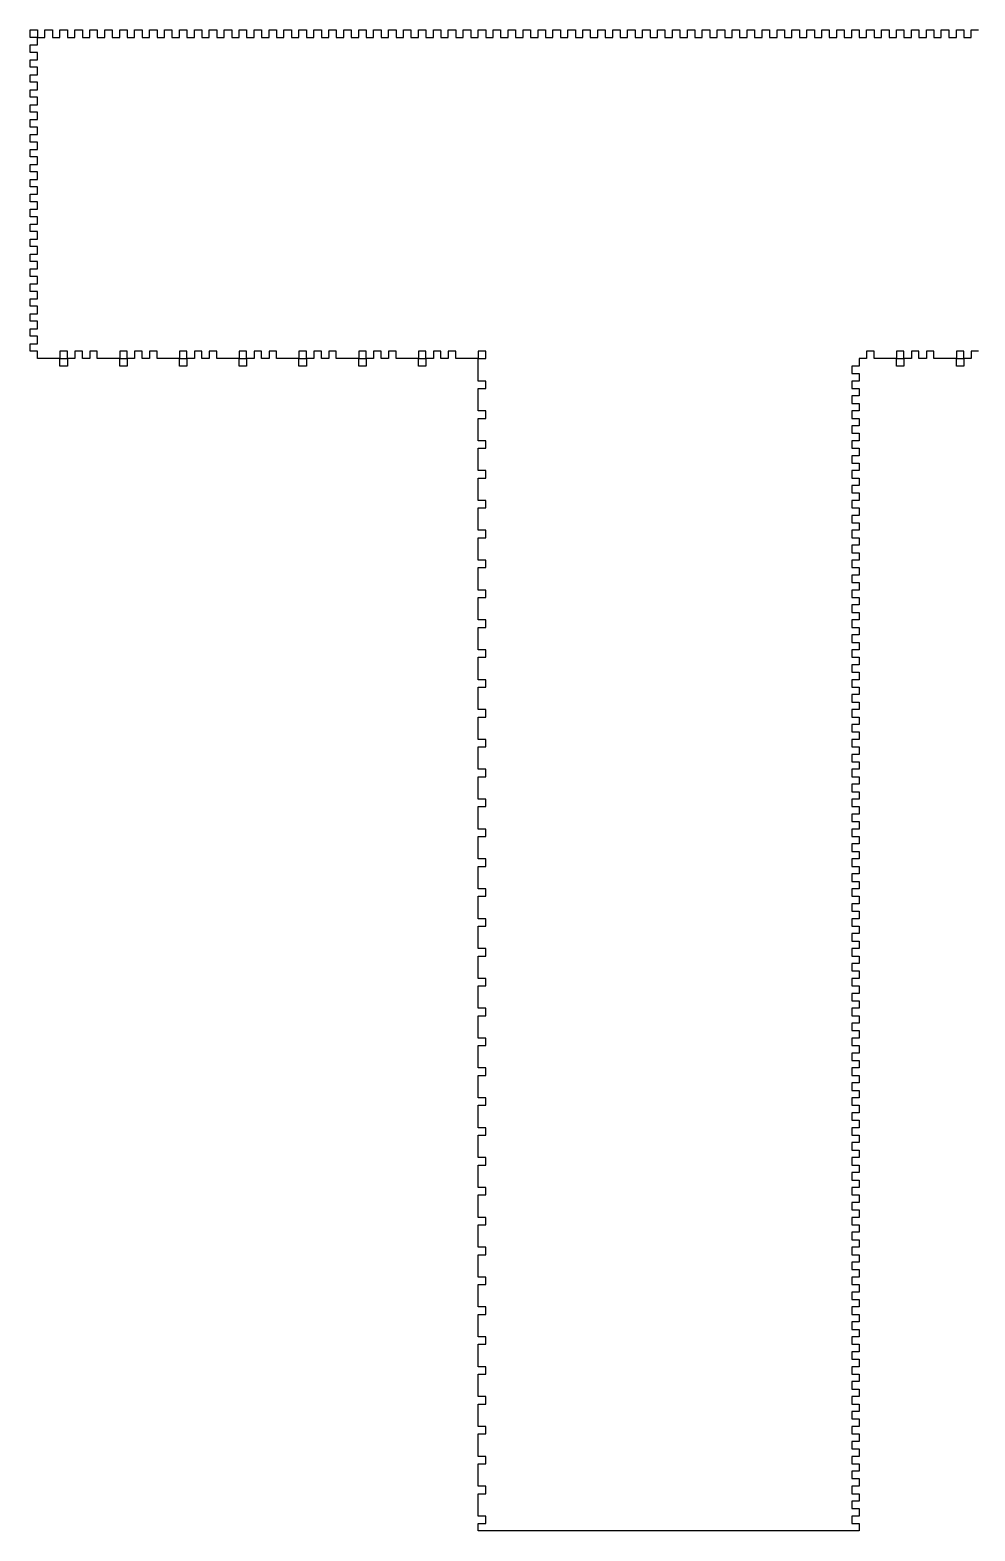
# Model space of a CAD drawing. Header units: millimetres. Extents: x 0 to 3.1, y 0 to 2.57.
# Drawn here: x 2.1537 to 2.2468, y 2.2103 to 2.3583 of the extents above; entities that cross this region are included whole.
import ezdxf

# ---------------------------------------------------------------- set-up
doc = ezdxf.new("R2010")
doc.units = ezdxf.units.MM
doc.header["$MEASUREMENT"] = 0
doc.layers.add('TopOverlay', color=2, linetype='Continuous')

msp = doc.modelspace()

# ---------------------------------------------------------------- linework, layer by layer
at = {"layer": 'TopOverlay'}
for p, q in [((2.15371, 2.35759), (2.15371, 2.35833)), ((2.15371, 2.35833), (2.15445, 2.35833)), ((2.15445, 2.35759), (2.15371, 2.35759)), ((2.15445, 2.35833), (2.15445, 2.35759)), ((2.15445, 2.35685), (2.15445, 2.35759)), ((2.15445, 2.35759), (2.15518, 2.35759)), ((2.15518, 2.35759), (2.15518, 2.35833)), ((2.15518, 2.35833), (2.15592, 2.35833)), ((2.15592, 2.35833), (2.15592, 2.35759)), ((2.15592, 2.35759), (2.15666, 2.35759)), ((2.15666, 2.35759), (2.15666, 2.35833)), ((2.15666, 2.35833), (2.15739, 2.35833)), ((2.15739, 2.35833), (2.15739, 2.35759)), ((2.15739, 2.35759), (2.15813, 2.35759)), ((2.15813, 2.35759), (2.15813, 2.35833)), ((2.15813, 2.35833), (2.15887, 2.35833)), ((2.15887, 2.35833), (2.15887, 2.35759)), ((2.15887, 2.35759), (2.1596, 2.35759)), ((2.1596, 2.35759), (2.1596, 2.35833)), ((2.1596, 2.35833), (2.16034, 2.35833)), ((2.16034, 2.35833), (2.16034, 2.35759)), ((2.16034, 2.35759), (2.16107, 2.35759)), ((2.16107, 2.35759), (2.16107, 2.35833)), ((2.16107, 2.35833), (2.16181, 2.35833)), ((2.16181, 2.35833), (2.16181, 2.35759)), ((2.16181, 2.35759), (2.16255, 2.35759)), ((2.16255, 2.35759), (2.16255, 2.35833)), ((2.16255, 2.35833), (2.16328, 2.35833)), ((2.16328, 2.35833), (2.16328, 2.35759)), ((2.16328, 2.35759), (2.16402, 2.35759)), ((2.16402, 2.35759), (2.16402, 2.35833)), ((2.16402, 2.35833), (2.16476, 2.35833)), ((2.16476, 2.35833), (2.16476, 2.35759)), ((2.16476, 2.35759), (2.16549, 2.35759)), ((2.16549, 2.35759), (2.16549, 2.35833)), ((2.16549, 2.35833), (2.16623, 2.35833)), ((2.16623, 2.35833), (2.16623, 2.35759)), ((2.16623, 2.35759), (2.16696, 2.35759)), ((2.16696, 2.35759), (2.16696, 2.35833)), ((2.16696, 2.35833), (2.1677, 2.35833)), ((2.1677, 2.35833), (2.1677, 2.35759)), ((2.1677, 2.35759), (2.16844, 2.35759)), ((2.16844, 2.35759), (2.16844, 2.35833)), ((2.16844, 2.35833), (2.16917, 2.35833)), ((2.16917, 2.35833), (2.16917, 2.35759)), ((2.16917, 2.35759), (2.16991, 2.35759)), ((2.16991, 2.35759), (2.16991, 2.35833)), ((2.16991, 2.35833), (2.17065, 2.35833)), ((2.17065, 2.35833), (2.17065, 2.35759)), ((2.17065, 2.35759), (2.17138, 2.35759)), ((2.17138, 2.35759), (2.17138, 2.35833)), ((2.17138, 2.35833), (2.17212, 2.35833)), ((2.17212, 2.35833), (2.17212, 2.35759)), ((2.17212, 2.35759), (2.17285, 2.35759)), ((2.17285, 2.35759), (2.17285, 2.35833)), ((2.17285, 2.35833), (2.17359, 2.35833)), ((2.17359, 2.35833), (2.17359, 2.35759)), ((2.17359, 2.35759), (2.17433, 2.35759)), ((2.17433, 2.35759), (2.17433, 2.35833)), ((2.17433, 2.35833), (2.17506, 2.35833)), ((2.17506, 2.35833), (2.17506, 2.35759)), ((2.17506, 2.35759), (2.1758, 2.35759)), ((2.1758, 2.35759), (2.1758, 2.35833)), ((2.1758, 2.35833), (2.17654, 2.35833)), ((2.17654, 2.35833), (2.17654, 2.35759)), ((2.17654, 2.35759), (2.17727, 2.35759)), ((2.17727, 2.35759), (2.17727, 2.35833)), ((2.17727, 2.35833), (2.17801, 2.35833)), ((2.17801, 2.35833), (2.17801, 2.35759)), ((2.17801, 2.35759), (2.17874, 2.35759)), ((2.17874, 2.35759), (2.17874, 2.35833)), ((2.17874, 2.35833), (2.17948, 2.35833)), ((2.17948, 2.35833), (2.17948, 2.35759)), ((2.17948, 2.35759), (2.18022, 2.35759)), ((2.18022, 2.35759), (2.18022, 2.35833)), ((2.18022, 2.35833), (2.18095, 2.35833)), ((2.18095, 2.35833), (2.18095, 2.35759)), ((2.18095, 2.35759), (2.18169, 2.35759)), ((2.18169, 2.35759), (2.18169, 2.35833)), ((2.18169, 2.35833), (2.18243, 2.35833)), ((2.18243, 2.35833), (2.18243, 2.35759)), ((2.18243, 2.35759), (2.18316, 2.35759)), ((2.18316, 2.35759), (2.18316, 2.35833)), ((2.18316, 2.35833), (2.1839, 2.35833)), ((2.1839, 2.35833), (2.1839, 2.35759)), ((2.1839, 2.35759), (2.18463, 2.35759)), ((2.18463, 2.35759), (2.18463, 2.35833)), ((2.18463, 2.35833), (2.18537, 2.35833)), ((2.18537, 2.35833), (2.18537, 2.35759)), ((2.18537, 2.35759), (2.18611, 2.35759)), ((2.18611, 2.35759), (2.18611, 2.35833)), ((2.18611, 2.35833), (2.18684, 2.35833)), ((2.18684, 2.35833), (2.18684, 2.35759)), ((2.18684, 2.35759), (2.18758, 2.35759)), ((2.18758, 2.35759), (2.18758, 2.35833)), ((2.18758, 2.35833), (2.18831, 2.35833)), ((2.18831, 2.35833), (2.18831, 2.35759)), ((2.18831, 2.35759), (2.18905, 2.35759)), ((2.18905, 2.35759), (2.18905, 2.35833)), ((2.18905, 2.35833), (2.18979, 2.35833)), ((2.18979, 2.35833), (2.18979, 2.35759)), ((2.18979, 2.35759), (2.19052, 2.35759)), ((2.19052, 2.35759), (2.19052, 2.35833)), ((2.19052, 2.35833), (2.19126, 2.35833)), ((2.19126, 2.35833), (2.19126, 2.35759)), ((2.19126, 2.35759), (2.192, 2.35759)), ((2.192, 2.35759), (2.192, 2.35833)), ((2.192, 2.35833), (2.19273, 2.35833)), ((2.19273, 2.35833), (2.19273, 2.35759)), ((2.19273, 2.35759), (2.19347, 2.35759)), ((2.19347, 2.35759), (2.19347, 2.35833)), ((2.19347, 2.35833), (2.19421, 2.35833)), ((2.19421, 2.35833), (2.19421, 2.35759)), ((2.19421, 2.35759), (2.19494, 2.35759)), ((2.19494, 2.35759), (2.19494, 2.35833)), ((2.19494, 2.35833), (2.19568, 2.35833)), ((2.19568, 2.35833), (2.19568, 2.35759)), ((2.19568, 2.35759), (2.19641, 2.35759)), ((2.19641, 2.35759), (2.19641, 2.35833)), ((2.19641, 2.35833), (2.19715, 2.35833)), ((2.19715, 2.35833), (2.19715, 2.35759)), ((2.19715, 2.35759), (2.19789, 2.35759)), ((2.19789, 2.35759), (2.19789, 2.35833)), ((2.19789, 2.35833), (2.19862, 2.35833)), ((2.19862, 2.35833), (2.19862, 2.35759)), ((2.19862, 2.35759), (2.19936, 2.35759)), ((2.19936, 2.35759), (2.19936, 2.35833)), ((2.19936, 2.35833), (2.20009, 2.35833)), ((2.20009, 2.35833), (2.20009, 2.35759)), ((2.20009, 2.35759), (2.20083, 2.35759)), ((2.20083, 2.35759), (2.20083, 2.35833)), ((2.20083, 2.35833), (2.20157, 2.35833)), ((2.20157, 2.35833), (2.20157, 2.35759)), ((2.20157, 2.35759), (2.2023, 2.35759)), ((2.2023, 2.35759), (2.2023, 2.35833)), ((2.2023, 2.35833), (2.20304, 2.35833)), ((2.20304, 2.35833), (2.20304, 2.35759)), ((2.20304, 2.35759), (2.20378, 2.35759)), ((2.20378, 2.35759), (2.20378, 2.35833)), ((2.20378, 2.35833), (2.20451, 2.35833)), ((2.20451, 2.35833), (2.20451, 2.35759)), ((2.20451, 2.35759), (2.20525, 2.35759)), ((2.20525, 2.35759), (2.20525, 2.35833)), ((2.20525, 2.35833), (2.20598, 2.35833)), ((2.20598, 2.35833), (2.20598, 2.35759)), ((2.20598, 2.35759), (2.20672, 2.35759)), ((2.20672, 2.35759), (2.20672, 2.35833)), ((2.20672, 2.35833), (2.20746, 2.35833)), ((2.20746, 2.35833), (2.20746, 2.35759)), ((2.20746, 2.35759), (2.20819, 2.35759)), ((2.20819, 2.35759), (2.20819, 2.35833)), ((2.20819, 2.35833), (2.20893, 2.35833)), ((2.20893, 2.35833), (2.20893, 2.35759)), ((2.20893, 2.35759), (2.20967, 2.35759)), ((2.20967, 2.35759), (2.20967, 2.35833)), ((2.20967, 2.35833), (2.2104, 2.35833)), ((2.2104, 2.35833), (2.2104, 2.35759)), ((2.2104, 2.35759), (2.21114, 2.35759)), ((2.21114, 2.35759), (2.21114, 2.35833)), ((2.21114, 2.35833), (2.21187, 2.35833)), ((2.21187, 2.35833), (2.21187, 2.35759)), ((2.21187, 2.35759), (2.21261, 2.35759)), ((2.21261, 2.35759), (2.21261, 2.35833)), ((2.21261, 2.35833), (2.21335, 2.35833)), ((2.21335, 2.35833), (2.21335, 2.35759)), ((2.21335, 2.35759), (2.21408, 2.35759)), ((2.21408, 2.35759), (2.21408, 2.35833)), ((2.21408, 2.35833), (2.21482, 2.35833)), ((2.21482, 2.35833), (2.21482, 2.35759)), ((2.21482, 2.35759), (2.21556, 2.35759)), ((2.21556, 2.35759), (2.21556, 2.35833)), ((2.21556, 2.35833), (2.21629, 2.35833)), ((2.21629, 2.35833), (2.21629, 2.35759)), ((2.21629, 2.35759), (2.21703, 2.35759)), ((2.21703, 2.35759), (2.21703, 2.35833)), ((2.21703, 2.35833), (2.21776, 2.35833)), ((2.21776, 2.35833), (2.21776, 2.35759)), ((2.21776, 2.35759), (2.2185, 2.35759)), ((2.2185, 2.35759), (2.2185, 2.35833)), ((2.2185, 2.35833), (2.21924, 2.35833)), ((2.21924, 2.35833), (2.21924, 2.35759)), ((2.21924, 2.35759), (2.21997, 2.35759)), ((2.21997, 2.35759), (2.21997, 2.35833)), ((2.21997, 2.35833), (2.22071, 2.35833)), ((2.22071, 2.35833), (2.22071, 2.35759)), ((2.22071, 2.35759), (2.22145, 2.35759)), ((2.22145, 2.35759), (2.22145, 2.35833)), ((2.22145, 2.35833), (2.22218, 2.35833)), ((2.22218, 2.35833), (2.22218, 2.35759)), ((2.22218, 2.35759), (2.22292, 2.35759)), ((2.22292, 2.35759), (2.22292, 2.35833)), ((2.22292, 2.35833), (2.22365, 2.35833)), ((2.22365, 2.35833), (2.22365, 2.35759)), ((2.22365, 2.35759), (2.22439, 2.35759)), ((2.22439, 2.35759), (2.22439, 2.35833)), ((2.22439, 2.35833), (2.22513, 2.35833)), ((2.22513, 2.35833), (2.22513, 2.35759)), ((2.22513, 2.35759), (2.22586, 2.35759)), ((2.22586, 2.35759), (2.22586, 2.35833)), ((2.22586, 2.35833), (2.2266, 2.35833)), ((2.2266, 2.35833), (2.2266, 2.35759)), ((2.2266, 2.35759), (2.22734, 2.35759)), ((2.22734, 2.35759), (2.22734, 2.35833)), ((2.22734, 2.35833), (2.22807, 2.35833)), ((2.22807, 2.35833), (2.22807, 2.35759)), ((2.22807, 2.35759), (2.22881, 2.35759)), ((2.22881, 2.35759), (2.22881, 2.35833)), ((2.22881, 2.35833), (2.22954, 2.35833)), ((2.22954, 2.35833), (2.22954, 2.35759)), ((2.22954, 2.35759), (2.23028, 2.35759)), ((2.23028, 2.35759), (2.23028, 2.35833)), ((2.23028, 2.35833), (2.23102, 2.35833)), ((2.23102, 2.35833), (2.23102, 2.35759)), ((2.23102, 2.35759), (2.23175, 2.35759)), ((2.23175, 2.35759), (2.23175, 2.35833)), ((2.23175, 2.35833), (2.23249, 2.35833)), ((2.23249, 2.35833), (2.23249, 2.35759)), ((2.23249, 2.35759), (2.23323, 2.35759)), ((2.23323, 2.35759), (2.23323, 2.35833)), ((2.23323, 2.35833), (2.23396, 2.35833)), ((2.23396, 2.35833), (2.23396, 2.35759)), ((2.23396, 2.35759), (2.2347, 2.35759)), ((2.2347, 2.35759), (2.2347, 2.35833)), ((2.2347, 2.35833), (2.23543, 2.35833)), ((2.23543, 2.35833), (2.23543, 2.35759)), ((2.23543, 2.35759), (2.23617, 2.35759)), ((2.23617, 2.35759), (2.23617, 2.35833)), ((2.23617, 2.35833), (2.23691, 2.35833)), ((2.23691, 2.35833), (2.23691, 2.35759)), ((2.23691, 2.35759), (2.23764, 2.35759)), ((2.23764, 2.35759), (2.23764, 2.35833)), ((2.23764, 2.35833), (2.23838, 2.35833)), ((2.23838, 2.35833), (2.23838, 2.35759)), ((2.23838, 2.35759), (2.23912, 2.35759)), ((2.23912, 2.35759), (2.23912, 2.35833)), ((2.23912, 2.35833), (2.23985, 2.35833)), ((2.23985, 2.35833), (2.23985, 2.35759)), ((2.23985, 2.35759), (2.24059, 2.35759)), ((2.24059, 2.35759), (2.24059, 2.35833)), ((2.24059, 2.35833), (2.24132, 2.35833)), ((2.24132, 2.35833), (2.24132, 2.35759)), ((2.24132, 2.35759), (2.24206, 2.35759)), ((2.24206, 2.35759), (2.24206, 2.35833)), ((2.24206, 2.35833), (2.2428, 2.35833)), ((2.2428, 2.35833), (2.2428, 2.35759)), ((2.2428, 2.35759), (2.24353, 2.35759)), ((2.24353, 2.35759), (2.24353, 2.35833)), ((2.24353, 2.35833), (2.24427, 2.35833)), ((2.24427, 2.35833), (2.24427, 2.35759)), ((2.24427, 2.35759), (2.24501, 2.35759)), ((2.24501, 2.35759), (2.24501, 2.35833)), ((2.24501, 2.35833), (2.24574, 2.35833)), ((2.24574, 2.35833), (2.24574, 2.35759)), ((2.24574, 2.35759), (2.24648, 2.35759)), ((2.24648, 2.35759), (2.24648, 2.35833)), ((2.24648, 2.35833), (2.24721, 2.35833)), ((2.15371, 2.35612), (2.15371, 2.35685)), ((2.15371, 2.35685), (2.15445, 2.35685)), ((2.15445, 2.35612), (2.15371, 2.35612)), ((2.15445, 2.35538), (2.15445, 2.35612)), ((2.15371, 2.35465), (2.15371, 2.35538)), ((2.15371, 2.35538), (2.15445, 2.35538)), ((2.15445, 2.35465), (2.15371, 2.35465)), ((2.15445, 2.35391), (2.15445, 2.35465)), ((2.15371, 2.35317), (2.15371, 2.35391)), ((2.15371, 2.35391), (2.15445, 2.35391)), ((2.15445, 2.35317), (2.15371, 2.35317)), ((2.15445, 2.35244), (2.15445, 2.35317)), ((2.15371, 2.3517), (2.15371, 2.35244)), ((2.15371, 2.35244), (2.15445, 2.35244)), ((2.15445, 2.3517), (2.15371, 2.3517)), ((2.15445, 2.35096), (2.15445, 2.3517)), ((2.15371, 2.35023), (2.15371, 2.35096)), ((2.15371, 2.35096), (2.15445, 2.35096)), ((2.15445, 2.35023), (2.15371, 2.35023)), ((2.15445, 2.34949), (2.15445, 2.35023)), ((2.15371, 2.34876), (2.15371, 2.34949)), ((2.15371, 2.34949), (2.15445, 2.34949)), ((2.15445, 2.34876), (2.15371, 2.34876)), ((2.15445, 2.34802), (2.15445, 2.34876)), ((2.15371, 2.34728), (2.15371, 2.34802)), ((2.15371, 2.34802), (2.15445, 2.34802)), ((2.15445, 2.34728), (2.15371, 2.34728)), ((2.15445, 2.34655), (2.15445, 2.34728)), ((2.15371, 2.34581), (2.15371, 2.34655)), ((2.15371, 2.34655), (2.15445, 2.34655)), ((2.15445, 2.34581), (2.15371, 2.34581)), ((2.15445, 2.34507), (2.15445, 2.34581)), ((2.15371, 2.34434), (2.15371, 2.34507)), ((2.15371, 2.34507), (2.15445, 2.34507)), ((2.15445, 2.34434), (2.15371, 2.34434)), ((2.15445, 2.3436), (2.15445, 2.34434)), ((2.15371, 2.34287), (2.15371, 2.3436)), ((2.15371, 2.3436), (2.15445, 2.3436)), ((2.15445, 2.34287), (2.15371, 2.34287)), ((2.15445, 2.34213), (2.15445, 2.34287)), ((2.15371, 2.34139), (2.15371, 2.34213)), ((2.15371, 2.34213), (2.15445, 2.34213)), ((2.15445, 2.34139), (2.15371, 2.34139)), ((2.15445, 2.34066), (2.15445, 2.34139)), ((2.15371, 2.33992), (2.15371, 2.34066)), ((2.15371, 2.34066), (2.15445, 2.34066)), ((2.15445, 2.33992), (2.15371, 2.33992)), ((2.15445, 2.33918), (2.15445, 2.33992)), ((2.15371, 2.33845), (2.15371, 2.33918)), ((2.15371, 2.33918), (2.15445, 2.33918)), ((2.15445, 2.33845), (2.15371, 2.33845)), ((2.15445, 2.33771), (2.15445, 2.33845)), ((2.15371, 2.33698), (2.15371, 2.33771)), ((2.15371, 2.33771), (2.15445, 2.33771)), ((2.15445, 2.33698), (2.15371, 2.33698)), ((2.15445, 2.33624), (2.15445, 2.33698)), ((2.15371, 2.3355), (2.15371, 2.33624)), ((2.15371, 2.33624), (2.15445, 2.33624)), ((2.15445, 2.3355), (2.15371, 2.3355)), ((2.15445, 2.33477), (2.15445, 2.3355)), ((2.15371, 2.33403), (2.15371, 2.33477)), ((2.15371, 2.33477), (2.15445, 2.33477)), ((2.15445, 2.33403), (2.15371, 2.33403)), ((2.15445, 2.33329), (2.15445, 2.33403)), ((2.15371, 2.33256), (2.15371, 2.33329)), ((2.15371, 2.33329), (2.15445, 2.33329)), ((2.15445, 2.33256), (2.15371, 2.33256)), ((2.15445, 2.33182), (2.15445, 2.33256)), ((2.15371, 2.33109), (2.15371, 2.33182)), ((2.15371, 2.33182), (2.15445, 2.33182)), ((2.15445, 2.33109), (2.15371, 2.33109)), ((2.15445, 2.33035), (2.15445, 2.33109)), ((2.15371, 2.32961), (2.15371, 2.33035)), ((2.15371, 2.33035), (2.15445, 2.33035)), ((2.15445, 2.32961), (2.15371, 2.32961)), ((2.15445, 2.32888), (2.15445, 2.32961)), ((2.15371, 2.32814), (2.15371, 2.32888)), ((2.15371, 2.32888), (2.15445, 2.32888)), ((2.15445, 2.32814), (2.15371, 2.32814)), ((2.15445, 2.3274), (2.15445, 2.32814)), ((2.15371, 2.32667), (2.15371, 2.3274)), ((2.15371, 2.3274), (2.15445, 2.3274)), ((2.15445, 2.32667), (2.15371, 2.32667)), ((2.15445, 2.32593), (2.15445, 2.32667)), ((2.15739, 2.32667), (2.15666, 2.32667)), ((2.15666, 2.32667), (2.15666, 2.32593)), ((2.15739, 2.32593), (2.15739, 2.32667)), ((2.15887, 2.32667), (2.15813, 2.32667)), ((2.15813, 2.32667), (2.15813, 2.32593)), ((2.15887, 2.32593), (2.15887, 2.32667)), ((2.16034, 2.32667), (2.1596, 2.32667)), ((2.1596, 2.32667), (2.1596, 2.32593)), ((2.16034, 2.32593), (2.16034, 2.32667)), ((2.16328, 2.32667), (2.16255, 2.32667)), ((2.16255, 2.32667), (2.16255, 2.32593)), ((2.16328, 2.32593), (2.16328, 2.32667)), ((2.16476, 2.32667), (2.16402, 2.32667)), ((2.16402, 2.32667), (2.16402, 2.32593)), ((2.16476, 2.32593), (2.16476, 2.32667)), ((2.16623, 2.32667), (2.16549, 2.32667)), ((2.16549, 2.32667), (2.16549, 2.32593)), ((2.16623, 2.32593), (2.16623, 2.32667)), ((2.16917, 2.32667), (2.16844, 2.32667)), ((2.16844, 2.32667), (2.16844, 2.32593)), ((2.16917, 2.32593), (2.16917, 2.32667)), ((2.17065, 2.32667), (2.16991, 2.32667)), ((2.16991, 2.32667), (2.16991, 2.32593)), ((2.17065, 2.32593), (2.17065, 2.32667)), ((2.17212, 2.32667), (2.17138, 2.32667)), ((2.17138, 2.32667), (2.17138, 2.32593)), ((2.17212, 2.32593), (2.17212, 2.32667)), ((2.17506, 2.32667), (2.17433, 2.32667)), ((2.17433, 2.32667), (2.17433, 2.32593)), ((2.17506, 2.32593), (2.17506, 2.32667)), ((2.17654, 2.32667), (2.1758, 2.32667)), ((2.1758, 2.32667), (2.1758, 2.32593)), ((2.17654, 2.32593), (2.17654, 2.32667)), ((2.17801, 2.32667), (2.17727, 2.32667)), ((2.17727, 2.32667), (2.17727, 2.32593)), ((2.17801, 2.32593), (2.17801, 2.32667)), ((2.18095, 2.32667), (2.18022, 2.32667)), ((2.18022, 2.32667), (2.18022, 2.32593)), ((2.18095, 2.32593), (2.18095, 2.32667)), ((2.18243, 2.32667), (2.18169, 2.32667)), ((2.18169, 2.32667), (2.18169, 2.32593)), ((2.18243, 2.32593), (2.18243, 2.32667)), ((2.1839, 2.32667), (2.18316, 2.32667)), ((2.18316, 2.32667), (2.18316, 2.32593)), ((2.1839, 2.32593), (2.1839, 2.32667)), ((2.18684, 2.32667), (2.18611, 2.32667)), ((2.18611, 2.32667), (2.18611, 2.32593)), ((2.18684, 2.32593), (2.18684, 2.32667)), ((2.18831, 2.32667), (2.18758, 2.32667)), ((2.18758, 2.32667), (2.18758, 2.32593)), ((2.18831, 2.32593), (2.18831, 2.32667)), ((2.18979, 2.32667), (2.18905, 2.32667)), ((2.18905, 2.32667), (2.18905, 2.32593)), ((2.18979, 2.32593), (2.18979, 2.32667)), ((2.19273, 2.32667), (2.192, 2.32667)), ((2.192, 2.32667), (2.192, 2.32593)), ((2.19273, 2.32593), (2.19273, 2.32667)), ((2.19421, 2.32667), (2.19347, 2.32667)), ((2.19347, 2.32667), (2.19347, 2.32593)), ((2.19421, 2.32593), (2.19421, 2.32667)), ((2.19568, 2.32667), (2.19494, 2.32667)), ((2.19494, 2.32667), (2.19494, 2.32593)), ((2.19568, 2.32593), (2.19568, 2.32667)), ((2.19862, 2.32667), (2.19789, 2.32667)), ((2.19789, 2.32667), (2.19789, 2.32593)), ((2.19862, 2.32593), (2.19862, 2.32667)), ((2.23691, 2.32667), (2.23617, 2.32667)), ((2.23617, 2.32667), (2.23617, 2.32593)), ((2.23691, 2.32593), (2.23691, 2.32667)), ((2.23985, 2.32667), (2.23912, 2.32667)), ((2.23912, 2.32667), (2.23912, 2.32593)), ((2.23985, 2.32593), (2.23985, 2.32667)), ((2.24132, 2.32667), (2.24059, 2.32667)), ((2.24059, 2.32667), (2.24059, 2.32593)), ((2.24132, 2.32593), (2.24132, 2.32667)), ((2.2428, 2.32667), (2.24206, 2.32667)), ((2.24206, 2.32667), (2.24206, 2.32593)), ((2.2428, 2.32593), (2.2428, 2.32667)), ((2.24574, 2.32667), (2.24501, 2.32667)), ((2.24501, 2.32667), (2.24501, 2.32593)), ((2.24574, 2.32593), (2.24574, 2.32667)), ((2.24721, 2.32667), (2.24648, 2.32667)), ((2.24648, 2.32667), (2.24648, 2.32593)), ((2.15666, 2.32593), (2.15445, 2.32593)), ((2.15666, 2.32593), (2.15739, 2.32593)), ((2.15666, 2.3252), (2.15666, 2.32593)), ((2.15739, 2.3252), (2.15666, 2.3252)), ((2.15813, 2.32593), (2.15739, 2.32593)), ((2.15739, 2.32593), (2.15739, 2.3252)), ((2.1596, 2.32593), (2.15887, 2.32593)), ((2.16255, 2.32593), (2.16034, 2.32593)), ((2.16255, 2.32593), (2.16328, 2.32593)), ((2.16255, 2.3252), (2.16255, 2.32593)), ((2.16328, 2.3252), (2.16255, 2.3252)), ((2.16402, 2.32593), (2.16328, 2.32593)), ((2.16328, 2.32593), (2.16328, 2.3252)), ((2.16549, 2.32593), (2.16476, 2.32593)), ((2.16844, 2.32593), (2.16623, 2.32593)), ((2.16844, 2.32593), (2.16917, 2.32593)), ((2.16844, 2.3252), (2.16844, 2.32593)), ((2.16917, 2.3252), (2.16844, 2.3252)), ((2.16991, 2.32593), (2.16917, 2.32593)), ((2.16917, 2.32593), (2.16917, 2.3252)), ((2.17138, 2.32593), (2.17065, 2.32593)), ((2.17433, 2.32593), (2.17212, 2.32593)), ((2.17433, 2.32593), (2.17506, 2.32593)), ((2.17433, 2.3252), (2.17433, 2.32593)), ((2.17506, 2.3252), (2.17433, 2.3252)), ((2.1758, 2.32593), (2.17506, 2.32593)), ((2.17506, 2.32593), (2.17506, 2.3252)), ((2.17727, 2.32593), (2.17654, 2.32593)), ((2.18022, 2.32593), (2.17801, 2.32593)), ((2.18022, 2.32593), (2.18095, 2.32593)), ((2.18022, 2.3252), (2.18022, 2.32593)), ((2.18095, 2.3252), (2.18022, 2.3252)), ((2.18169, 2.32593), (2.18095, 2.32593)), ((2.18095, 2.32593), (2.18095, 2.3252)), ((2.18316, 2.32593), (2.18243, 2.32593)), ((2.18611, 2.32593), (2.1839, 2.32593)), ((2.18611, 2.32593), (2.18684, 2.32593)), ((2.18611, 2.3252), (2.18611, 2.32593)), ((2.18684, 2.3252), (2.18611, 2.3252)), ((2.18758, 2.32593), (2.18684, 2.32593)), ((2.18684, 2.32593), (2.18684, 2.3252)), ((2.18905, 2.32593), (2.18831, 2.32593)), ((2.192, 2.32593), (2.18979, 2.32593)), ((2.192, 2.32593), (2.19273, 2.32593)), ((2.192, 2.3252), (2.192, 2.32593)), ((2.19273, 2.3252), (2.192, 2.3252)), ((2.19347, 2.32593), (2.19273, 2.32593)), ((2.19273, 2.32593), (2.19273, 2.3252)), ((2.19494, 2.32593), (2.19421, 2.32593)), ((2.19789, 2.32593), (2.19568, 2.32593)), ((2.19789, 2.3252), (2.19789, 2.32593)), ((2.19789, 2.32593), (2.19862, 2.32593)), ((2.19789, 2.32446), (2.19789, 2.3252)), ((2.23543, 2.3252), (2.2347, 2.3252)), ((2.2347, 2.3252), (2.2347, 2.32446)), ((2.23617, 2.32593), (2.23543, 2.32593)), ((2.23543, 2.32593), (2.23543, 2.3252)), ((2.23912, 2.32593), (2.23691, 2.32593)), ((2.23912, 2.32593), (2.23985, 2.32593)), ((2.23912, 2.3252), (2.23912, 2.32593)), ((2.23985, 2.3252), (2.23912, 2.3252)), ((2.24059, 2.32593), (2.23985, 2.32593)), ((2.23985, 2.32593), (2.23985, 2.3252)), ((2.24206, 2.32593), (2.24132, 2.32593)), ((2.24501, 2.32593), (2.2428, 2.32593)), ((2.24501, 2.32593), (2.24574, 2.32593)), ((2.24501, 2.3252), (2.24501, 2.32593)), ((2.24574, 2.3252), (2.24501, 2.3252)), ((2.24648, 2.32593), (2.24574, 2.32593)), ((2.24574, 2.32593), (2.24574, 2.3252)), ((2.19789, 2.32372), (2.19789, 2.32446)), ((2.19862, 2.32372), (2.19789, 2.32372)), ((2.19862, 2.32299), (2.19862, 2.32372)), ((2.2347, 2.32446), (2.23543, 2.32446)), ((2.23543, 2.32372), (2.2347, 2.32372)), ((2.2347, 2.32372), (2.2347, 2.32299)), ((2.23543, 2.32446), (2.23543, 2.32372)), ((2.19789, 2.32225), (2.19789, 2.32299)), ((2.19789, 2.32299), (2.19862, 2.32299)), ((2.19789, 2.32151), (2.19789, 2.32225)), ((2.2347, 2.32299), (2.23543, 2.32299)), ((2.23543, 2.32225), (2.2347, 2.32225)), ((2.2347, 2.32225), (2.2347, 2.32151)), ((2.23543, 2.32299), (2.23543, 2.32225)), ((2.19789, 2.32078), (2.19789, 2.32151)), ((2.19862, 2.32078), (2.19789, 2.32078)), ((2.19862, 2.32004), (2.19862, 2.32078)), ((2.2347, 2.32151), (2.23543, 2.32151)), ((2.23543, 2.32078), (2.2347, 2.32078)), ((2.2347, 2.32078), (2.2347, 2.32004)), ((2.23543, 2.32151), (2.23543, 2.32078)), ((2.19789, 2.31931), (2.19789, 2.32004)), ((2.19789, 2.32004), (2.19862, 2.32004)), ((2.19789, 2.31857), (2.19789, 2.31931)), ((2.2347, 2.32004), (2.23543, 2.32004)), ((2.23543, 2.31931), (2.2347, 2.31931)), ((2.2347, 2.31931), (2.2347, 2.31857)), ((2.23543, 2.32004), (2.23543, 2.31931)), ((2.19789, 2.31783), (2.19789, 2.31857)), ((2.19862, 2.31783), (2.19789, 2.31783)), ((2.19862, 2.3171), (2.19862, 2.31783)), ((2.2347, 2.31857), (2.23543, 2.31857)), ((2.23543, 2.31783), (2.2347, 2.31783)), ((2.2347, 2.31783), (2.2347, 2.3171)), ((2.23543, 2.31857), (2.23543, 2.31783)), ((2.19789, 2.31636), (2.19789, 2.3171)), ((2.19789, 2.3171), (2.19862, 2.3171)), ((2.19789, 2.31562), (2.19789, 2.31636)), ((2.2347, 2.3171), (2.23543, 2.3171)), ((2.23543, 2.31636), (2.2347, 2.31636)), ((2.2347, 2.31636), (2.2347, 2.31562)), ((2.23543, 2.3171), (2.23543, 2.31636)), ((2.19789, 2.31489), (2.19789, 2.31562)), ((2.19862, 2.31489), (2.19789, 2.31489)), ((2.19862, 2.31415), (2.19862, 2.31489)), ((2.2347, 2.31562), (2.23543, 2.31562)), ((2.23543, 2.31489), (2.2347, 2.31489)), ((2.2347, 2.31489), (2.2347, 2.31415)), ((2.23543, 2.31562), (2.23543, 2.31489)), ((2.19789, 2.31342), (2.19789, 2.31415)), ((2.19789, 2.31415), (2.19862, 2.31415)), ((2.19789, 2.31268), (2.19789, 2.31342)), ((2.2347, 2.31415), (2.23543, 2.31415)), ((2.23543, 2.31342), (2.2347, 2.31342)), ((2.2347, 2.31342), (2.2347, 2.31268)), ((2.23543, 2.31415), (2.23543, 2.31342)), ((2.19789, 2.31194), (2.19789, 2.31268)), ((2.19862, 2.31194), (2.19789, 2.31194)), ((2.19862, 2.31121), (2.19862, 2.31194)), ((2.2347, 2.31268), (2.23543, 2.31268)), ((2.23543, 2.31194), (2.2347, 2.31194)), ((2.2347, 2.31194), (2.2347, 2.31121)), ((2.23543, 2.31268), (2.23543, 2.31194)), ((2.19789, 2.31047), (2.19789, 2.31121)), ((2.19789, 2.31121), (2.19862, 2.31121)), ((2.19789, 2.30973), (2.19789, 2.31047)), ((2.2347, 2.31121), (2.23543, 2.31121)), ((2.23543, 2.31047), (2.2347, 2.31047)), ((2.2347, 2.31047), (2.2347, 2.30973)), ((2.23543, 2.31121), (2.23543, 2.31047)), ((2.19789, 2.309), (2.19789, 2.30973)), ((2.19862, 2.309), (2.19789, 2.309)), ((2.19862, 2.30826), (2.19862, 2.309)), ((2.2347, 2.30973), (2.23543, 2.30973)), ((2.23543, 2.309), (2.2347, 2.309)), ((2.2347, 2.309), (2.2347, 2.30826)), ((2.23543, 2.30973), (2.23543, 2.309)), ((2.19789, 2.30753), (2.19789, 2.30826)), ((2.19789, 2.30826), (2.19862, 2.30826)), ((2.19789, 2.30679), (2.19789, 2.30753)), ((2.2347, 2.30826), (2.23543, 2.30826)), ((2.23543, 2.30753), (2.2347, 2.30753)), ((2.2347, 2.30753), (2.2347, 2.30679)), ((2.23543, 2.30826), (2.23543, 2.30753)), ((2.19789, 2.30605), (2.19789, 2.30679)), ((2.19862, 2.30605), (2.19789, 2.30605)), ((2.19862, 2.30532), (2.19862, 2.30605)), ((2.2347, 2.30679), (2.23543, 2.30679)), ((2.23543, 2.30605), (2.2347, 2.30605)), ((2.2347, 2.30605), (2.2347, 2.30532)), ((2.23543, 2.30679), (2.23543, 2.30605)), ((2.19789, 2.30458), (2.19789, 2.30532)), ((2.19789, 2.30532), (2.19862, 2.30532)), ((2.19789, 2.30384), (2.19789, 2.30458)), ((2.2347, 2.30532), (2.23543, 2.30532)), ((2.23543, 2.30458), (2.2347, 2.30458)), ((2.2347, 2.30458), (2.2347, 2.30384)), ((2.23543, 2.30532), (2.23543, 2.30458)), ((2.19789, 2.30311), (2.19789, 2.30384)), ((2.19862, 2.30311), (2.19789, 2.30311)), ((2.19862, 2.30237), (2.19862, 2.30311)), ((2.2347, 2.30384), (2.23543, 2.30384)), ((2.23543, 2.30311), (2.2347, 2.30311)), ((2.2347, 2.30311), (2.2347, 2.30237)), ((2.23543, 2.30384), (2.23543, 2.30311)), ((2.19789, 2.30164), (2.19789, 2.30237)), ((2.19789, 2.30237), (2.19862, 2.30237)), ((2.19789, 2.3009), (2.19789, 2.30164)), ((2.2347, 2.30237), (2.23543, 2.30237)), ((2.23543, 2.30164), (2.2347, 2.30164)), ((2.2347, 2.30164), (2.2347, 2.3009)), ((2.23543, 2.30237), (2.23543, 2.30164)), ((2.19789, 2.30016), (2.19789, 2.3009)), ((2.19862, 2.30016), (2.19789, 2.30016)), ((2.19862, 2.29943), (2.19862, 2.30016)), ((2.2347, 2.3009), (2.23543, 2.3009)), ((2.23543, 2.30016), (2.2347, 2.30016)), ((2.2347, 2.30016), (2.2347, 2.29943)), ((2.23543, 2.3009), (2.23543, 2.30016)), ((2.19789, 2.29869), (2.19789, 2.29943)), ((2.19789, 2.29943), (2.19862, 2.29943)), ((2.19789, 2.29795), (2.19789, 2.29869)), ((2.2347, 2.29943), (2.23543, 2.29943)), ((2.23543, 2.29869), (2.2347, 2.29869)), ((2.2347, 2.29869), (2.2347, 2.29795)), ((2.23543, 2.29943), (2.23543, 2.29869)), ((2.19789, 2.29722), (2.19789, 2.29795)), ((2.19862, 2.29722), (2.19789, 2.29722)), ((2.19862, 2.29648), (2.19862, 2.29722)), ((2.2347, 2.29795), (2.23543, 2.29795)), ((2.23543, 2.29722), (2.2347, 2.29722)), ((2.2347, 2.29722), (2.2347, 2.29648)), ((2.23543, 2.29795), (2.23543, 2.29722)), ((2.19789, 2.29575), (2.19789, 2.29648)), ((2.19789, 2.29648), (2.19862, 2.29648)), ((2.19789, 2.29501), (2.19789, 2.29575)), ((2.2347, 2.29648), (2.23543, 2.29648)), ((2.23543, 2.29575), (2.2347, 2.29575)), ((2.2347, 2.29575), (2.2347, 2.29501)), ((2.23543, 2.29648), (2.23543, 2.29575)), ((2.19789, 2.29427), (2.19789, 2.29501)), ((2.19862, 2.29427), (2.19789, 2.29427)), ((2.19862, 2.29354), (2.19862, 2.29427)), ((2.2347, 2.29501), (2.23543, 2.29501)), ((2.23543, 2.29427), (2.2347, 2.29427)), ((2.2347, 2.29427), (2.2347, 2.29354)), ((2.23543, 2.29501), (2.23543, 2.29427)), ((2.19789, 2.2928), (2.19789, 2.29354)), ((2.19789, 2.29354), (2.19862, 2.29354)), ((2.19789, 2.29206), (2.19789, 2.2928)), ((2.2347, 2.29354), (2.23543, 2.29354)), ((2.23543, 2.2928), (2.2347, 2.2928)), ((2.2347, 2.2928), (2.2347, 2.29206)), ((2.23543, 2.29354), (2.23543, 2.2928)), ((2.19789, 2.29133), (2.19789, 2.29206)), ((2.19862, 2.29133), (2.19789, 2.29133)), ((2.19862, 2.29059), (2.19862, 2.29133)), ((2.2347, 2.29206), (2.23543, 2.29206)), ((2.23543, 2.29133), (2.2347, 2.29133)), ((2.2347, 2.29133), (2.2347, 2.29059)), ((2.23543, 2.29206), (2.23543, 2.29133)), ((2.19789, 2.28986), (2.19789, 2.29059)), ((2.19789, 2.29059), (2.19862, 2.29059)), ((2.19789, 2.28912), (2.19789, 2.28986)), ((2.2347, 2.29059), (2.23543, 2.29059)), ((2.23543, 2.28986), (2.2347, 2.28986)), ((2.2347, 2.28986), (2.2347, 2.28912)), ((2.23543, 2.29059), (2.23543, 2.28986)), ((2.19789, 2.28838), (2.19789, 2.28912)), ((2.19862, 2.28838), (2.19789, 2.28838)), ((2.19862, 2.28765), (2.19862, 2.28838)), ((2.2347, 2.28912), (2.23543, 2.28912)), ((2.23543, 2.28838), (2.2347, 2.28838)), ((2.2347, 2.28838), (2.2347, 2.28765)), ((2.23543, 2.28912), (2.23543, 2.28838)), ((2.19789, 2.28691), (2.19789, 2.28765)), ((2.19789, 2.28765), (2.19862, 2.28765)), ((2.19789, 2.28617), (2.19789, 2.28691)), ((2.2347, 2.28765), (2.23543, 2.28765)), ((2.23543, 2.28691), (2.2347, 2.28691)), ((2.2347, 2.28691), (2.2347, 2.28617)), ((2.23543, 2.28765), (2.23543, 2.28691)), ((2.19789, 2.28544), (2.19789, 2.28617)), ((2.19862, 2.28544), (2.19789, 2.28544)), ((2.19862, 2.2847), (2.19862, 2.28544)), ((2.2347, 2.28617), (2.23543, 2.28617)), ((2.23543, 2.28544), (2.2347, 2.28544)), ((2.2347, 2.28544), (2.2347, 2.2847)), ((2.23543, 2.28617), (2.23543, 2.28544)), ((2.19789, 2.28397), (2.19789, 2.2847)), ((2.19789, 2.2847), (2.19862, 2.2847)), ((2.19789, 2.28323), (2.19789, 2.28397)), ((2.2347, 2.2847), (2.23543, 2.2847)), ((2.23543, 2.28397), (2.2347, 2.28397)), ((2.2347, 2.28397), (2.2347, 2.28323)), ((2.23543, 2.2847), (2.23543, 2.28397)), ((2.19789, 2.28249), (2.19789, 2.28323)), ((2.19862, 2.28249), (2.19789, 2.28249)), ((2.19862, 2.28176), (2.19862, 2.28249)), ((2.2347, 2.28323), (2.23543, 2.28323)), ((2.23543, 2.28249), (2.2347, 2.28249)), ((2.2347, 2.28249), (2.2347, 2.28176)), ((2.23543, 2.28323), (2.23543, 2.28249)), ((2.19789, 2.28102), (2.19789, 2.28176)), ((2.19789, 2.28176), (2.19862, 2.28176)), ((2.19789, 2.28028), (2.19789, 2.28102)), ((2.2347, 2.28176), (2.23543, 2.28176)), ((2.23543, 2.28102), (2.2347, 2.28102)), ((2.2347, 2.28102), (2.2347, 2.28028)), ((2.23543, 2.28176), (2.23543, 2.28102)), ((2.19789, 2.27955), (2.19789, 2.28028)), ((2.19862, 2.27955), (2.19789, 2.27955)), ((2.19862, 2.27881), (2.19862, 2.27955)), ((2.2347, 2.28028), (2.23543, 2.28028)), ((2.23543, 2.27955), (2.2347, 2.27955)), ((2.2347, 2.27955), (2.2347, 2.27881)), ((2.23543, 2.28028), (2.23543, 2.27955)), ((2.19789, 2.27808), (2.19789, 2.27881)), ((2.19789, 2.27881), (2.19862, 2.27881)), ((2.19789, 2.27734), (2.19789, 2.27808)), ((2.2347, 2.27881), (2.23543, 2.27881)), ((2.23543, 2.27808), (2.2347, 2.27808)), ((2.2347, 2.27808), (2.2347, 2.27734)), ((2.23543, 2.27881), (2.23543, 2.27808)), ((2.19789, 2.2766), (2.19789, 2.27734)), ((2.19862, 2.2766), (2.19789, 2.2766)), ((2.19862, 2.27587), (2.19862, 2.2766)), ((2.2347, 2.27734), (2.23543, 2.27734)), ((2.23543, 2.2766), (2.2347, 2.2766)), ((2.2347, 2.2766), (2.2347, 2.27587)), ((2.23543, 2.27734), (2.23543, 2.2766)), ((2.19789, 2.27513), (2.19789, 2.27587)), ((2.19789, 2.27587), (2.19862, 2.27587)), ((2.19789, 2.27439), (2.19789, 2.27513)), ((2.2347, 2.27587), (2.23543, 2.27587)), ((2.23543, 2.27513), (2.2347, 2.27513)), ((2.2347, 2.27513), (2.2347, 2.27439)), ((2.23543, 2.27587), (2.23543, 2.27513)), ((2.19789, 2.27366), (2.19789, 2.27439)), ((2.19862, 2.27366), (2.19789, 2.27366)), ((2.19862, 2.27292), (2.19862, 2.27366)), ((2.2347, 2.27439), (2.23543, 2.27439)), ((2.23543, 2.27366), (2.2347, 2.27366)), ((2.2347, 2.27366), (2.2347, 2.27292)), ((2.23543, 2.27439), (2.23543, 2.27366)), ((2.19789, 2.27219), (2.19789, 2.27292)), ((2.19789, 2.27292), (2.19862, 2.27292)), ((2.19789, 2.27145), (2.19789, 2.27219)), ((2.2347, 2.27292), (2.23543, 2.27292)), ((2.23543, 2.27219), (2.2347, 2.27219)), ((2.2347, 2.27219), (2.2347, 2.27145)), ((2.23543, 2.27292), (2.23543, 2.27219)), ((2.19789, 2.27071), (2.19789, 2.27145)), ((2.19862, 2.27071), (2.19789, 2.27071)), ((2.19862, 2.26998), (2.19862, 2.27071)), ((2.2347, 2.27145), (2.23543, 2.27145)), ((2.23543, 2.27071), (2.2347, 2.27071)), ((2.2347, 2.27071), (2.2347, 2.26998)), ((2.23543, 2.27145), (2.23543, 2.27071)), ((2.19789, 2.26924), (2.19789, 2.26998)), ((2.19789, 2.26998), (2.19862, 2.26998)), ((2.19789, 2.2685), (2.19789, 2.26924)), ((2.2347, 2.26998), (2.23543, 2.26998)), ((2.23543, 2.26924), (2.2347, 2.26924)), ((2.2347, 2.26924), (2.2347, 2.2685)), ((2.23543, 2.26998), (2.23543, 2.26924)), ((2.19789, 2.26777), (2.19789, 2.2685)), ((2.19862, 2.26777), (2.19789, 2.26777)), ((2.19862, 2.26703), (2.19862, 2.26777)), ((2.2347, 2.2685), (2.23543, 2.2685)), ((2.23543, 2.26777), (2.2347, 2.26777)), ((2.2347, 2.26777), (2.2347, 2.26703)), ((2.23543, 2.2685), (2.23543, 2.26777)), ((2.19789, 2.2663), (2.19789, 2.26703)), ((2.19789, 2.26703), (2.19862, 2.26703)), ((2.19789, 2.26556), (2.19789, 2.2663)), ((2.2347, 2.26703), (2.23543, 2.26703)), ((2.23543, 2.2663), (2.2347, 2.2663)), ((2.2347, 2.2663), (2.2347, 2.26556)), ((2.23543, 2.26703), (2.23543, 2.2663)), ((2.19789, 2.26482), (2.19789, 2.26556)), ((2.19862, 2.26482), (2.19789, 2.26482)), ((2.19862, 2.26409), (2.19862, 2.26482)), ((2.2347, 2.26556), (2.23543, 2.26556)), ((2.23543, 2.26482), (2.2347, 2.26482)), ((2.2347, 2.26482), (2.2347, 2.26409)), ((2.23543, 2.26556), (2.23543, 2.26482)), ((2.19789, 2.26335), (2.19789, 2.26409)), ((2.19789, 2.26409), (2.19862, 2.26409)), ((2.19789, 2.26261), (2.19789, 2.26335)), ((2.2347, 2.26409), (2.23543, 2.26409)), ((2.23543, 2.26335), (2.2347, 2.26335)), ((2.2347, 2.26335), (2.2347, 2.26261)), ((2.23543, 2.26409), (2.23543, 2.26335)), ((2.19789, 2.26188), (2.19789, 2.26261)), ((2.19862, 2.26188), (2.19789, 2.26188)), ((2.19862, 2.26114), (2.19862, 2.26188)), ((2.2347, 2.26261), (2.23543, 2.26261)), ((2.23543, 2.26188), (2.2347, 2.26188)), ((2.2347, 2.26188), (2.2347, 2.26114)), ((2.23543, 2.26261), (2.23543, 2.26188)), ((2.19789, 2.26041), (2.19789, 2.26114)), ((2.19789, 2.26114), (2.19862, 2.26114)), ((2.19789, 2.25967), (2.19789, 2.26041)), ((2.2347, 2.26114), (2.23543, 2.26114)), ((2.23543, 2.26041), (2.2347, 2.26041)), ((2.2347, 2.26041), (2.2347, 2.25967)), ((2.23543, 2.26114), (2.23543, 2.26041)), ((2.19789, 2.25893), (2.19789, 2.25967)), ((2.19862, 2.25893), (2.19789, 2.25893)), ((2.19862, 2.2582), (2.19862, 2.25893)), ((2.2347, 2.25967), (2.23543, 2.25967)), ((2.23543, 2.25893), (2.2347, 2.25893)), ((2.2347, 2.25893), (2.2347, 2.2582)), ((2.23543, 2.25967), (2.23543, 2.25893)), ((2.19789, 2.25746), (2.19789, 2.2582)), ((2.19789, 2.2582), (2.19862, 2.2582)), ((2.19789, 2.25672), (2.19789, 2.25746)), ((2.2347, 2.2582), (2.23543, 2.2582)), ((2.23543, 2.25746), (2.2347, 2.25746)), ((2.2347, 2.25746), (2.2347, 2.25672)), ((2.23543, 2.2582), (2.23543, 2.25746)), ((2.19789, 2.25599), (2.19789, 2.25672)), ((2.19862, 2.25599), (2.19789, 2.25599)), ((2.19862, 2.25525), (2.19862, 2.25599)), ((2.2347, 2.25672), (2.23543, 2.25672)), ((2.23543, 2.25599), (2.2347, 2.25599)), ((2.2347, 2.25599), (2.2347, 2.25525)), ((2.23543, 2.25672), (2.23543, 2.25599)), ((2.19789, 2.25452), (2.19789, 2.25525)), ((2.19789, 2.25525), (2.19862, 2.25525)), ((2.19789, 2.25378), (2.19789, 2.25452)), ((2.2347, 2.25525), (2.23543, 2.25525)), ((2.23543, 2.25452), (2.2347, 2.25452)), ((2.2347, 2.25452), (2.2347, 2.25378)), ((2.23543, 2.25525), (2.23543, 2.25452)), ((2.19789, 2.25304), (2.19789, 2.25378)), ((2.19862, 2.25304), (2.19789, 2.25304)), ((2.19862, 2.25231), (2.19862, 2.25304)), ((2.2347, 2.25378), (2.23543, 2.25378)), ((2.23543, 2.25304), (2.2347, 2.25304)), ((2.2347, 2.25304), (2.2347, 2.25231)), ((2.23543, 2.25378), (2.23543, 2.25304)), ((2.19789, 2.25157), (2.19789, 2.25231)), ((2.19789, 2.25231), (2.19862, 2.25231)), ((2.19789, 2.25083), (2.19789, 2.25157)), ((2.2347, 2.25231), (2.23543, 2.25231)), ((2.23543, 2.25157), (2.2347, 2.25157)), ((2.2347, 2.25157), (2.2347, 2.25083)), ((2.23543, 2.25231), (2.23543, 2.25157)), ((2.19789, 2.2501), (2.19789, 2.25083)), ((2.19862, 2.2501), (2.19789, 2.2501)), ((2.19862, 2.24936), (2.19862, 2.2501)), ((2.2347, 2.25083), (2.23543, 2.25083)), ((2.23543, 2.2501), (2.2347, 2.2501)), ((2.2347, 2.2501), (2.2347, 2.24936)), ((2.23543, 2.25083), (2.23543, 2.2501)), ((2.19789, 2.24863), (2.19789, 2.24936)), ((2.19789, 2.24936), (2.19862, 2.24936)), ((2.19789, 2.24789), (2.19789, 2.24863)), ((2.2347, 2.24936), (2.23543, 2.24936)), ((2.23543, 2.24863), (2.2347, 2.24863)), ((2.2347, 2.24863), (2.2347, 2.24789)), ((2.23543, 2.24936), (2.23543, 2.24863)), ((2.19789, 2.24715), (2.19789, 2.24789)), ((2.19862, 2.24715), (2.19789, 2.24715)), ((2.19789, 2.24568), (2.19789, 2.24642)), ((2.19789, 2.24642), (2.19862, 2.24642)), ((2.19862, 2.24642), (2.19862, 2.24715)), ((2.2347, 2.24789), (2.23543, 2.24789)), ((2.23543, 2.24715), (2.2347, 2.24715)), ((2.2347, 2.24715), (2.2347, 2.24642)), ((2.2347, 2.24642), (2.23543, 2.24642)), ((2.23543, 2.24789), (2.23543, 2.24715)), ((2.23543, 2.24642), (2.23543, 2.24568)), ((2.19789, 2.24494), (2.19789, 2.24568)), ((2.19789, 2.24421), (2.19789, 2.24494)), ((2.23543, 2.24568), (2.2347, 2.24568)), ((2.2347, 2.24568), (2.2347, 2.24494)), ((2.2347, 2.24494), (2.23543, 2.24494)), ((2.23543, 2.24494), (2.23543, 2.24421)), ((2.19862, 2.24421), (2.19789, 2.24421)), ((2.19789, 2.24274), (2.19789, 2.24347)), ((2.19789, 2.24347), (2.19862, 2.24347)), ((2.19862, 2.24347), (2.19862, 2.24421)), ((2.23543, 2.24421), (2.2347, 2.24421)), ((2.2347, 2.24421), (2.2347, 2.24347)), ((2.2347, 2.24347), (2.23543, 2.24347)), ((2.23543, 2.24347), (2.23543, 2.24274)), ((2.19789, 2.242), (2.19789, 2.24274)), ((2.19789, 2.24126), (2.19789, 2.242)), ((2.23543, 2.24274), (2.2347, 2.24274)), ((2.2347, 2.24274), (2.2347, 2.242)), ((2.2347, 2.242), (2.23543, 2.242)), ((2.23543, 2.242), (2.23543, 2.24126)), ((2.19862, 2.24126), (2.19789, 2.24126)), ((2.19789, 2.23979), (2.19789, 2.24053)), ((2.19789, 2.24053), (2.19862, 2.24053)), ((2.19862, 2.24053), (2.19862, 2.24126)), ((2.23543, 2.24126), (2.2347, 2.24126)), ((2.2347, 2.24126), (2.2347, 2.24053)), ((2.2347, 2.24053), (2.23543, 2.24053)), ((2.23543, 2.24053), (2.23543, 2.23979)), ((2.19789, 2.23906), (2.19789, 2.23979)), ((2.19789, 2.23832), (2.19789, 2.23906)), ((2.23543, 2.23979), (2.2347, 2.23979)), ((2.2347, 2.23979), (2.2347, 2.23906)), ((2.2347, 2.23906), (2.23543, 2.23906)), ((2.23543, 2.23906), (2.23543, 2.23832)), ((2.19862, 2.23832), (2.19789, 2.23832)), ((2.19789, 2.23685), (2.19789, 2.23758)), ((2.19789, 2.23758), (2.19862, 2.23758)), ((2.19862, 2.23758), (2.19862, 2.23832)), ((2.23543, 2.23832), (2.2347, 2.23832)), ((2.2347, 2.23832), (2.2347, 2.23758)), ((2.2347, 2.23758), (2.23543, 2.23758)), ((2.23543, 2.23758), (2.23543, 2.23685)), ((2.19789, 2.23611), (2.19789, 2.23685)), ((2.19789, 2.23537), (2.19789, 2.23611)), ((2.23543, 2.23685), (2.2347, 2.23685)), ((2.2347, 2.23685), (2.2347, 2.23611)), ((2.2347, 2.23611), (2.23543, 2.23611)), ((2.23543, 2.23611), (2.23543, 2.23537)), ((2.19862, 2.23537), (2.19789, 2.23537)), ((2.19789, 2.2339), (2.19789, 2.23464)), ((2.19789, 2.23464), (2.19862, 2.23464)), ((2.19862, 2.23464), (2.19862, 2.23537)), ((2.23543, 2.23537), (2.2347, 2.23537)), ((2.2347, 2.23537), (2.2347, 2.23464)), ((2.2347, 2.23464), (2.23543, 2.23464)), ((2.23543, 2.23464), (2.23543, 2.2339)), ((2.19789, 2.23317), (2.19789, 2.2339)), ((2.19789, 2.23243), (2.19789, 2.23317)), ((2.23543, 2.2339), (2.2347, 2.2339)), ((2.2347, 2.2339), (2.2347, 2.23317)), ((2.2347, 2.23317), (2.23543, 2.23317)), ((2.23543, 2.23317), (2.23543, 2.23243)), ((2.19862, 2.23243), (2.19789, 2.23243)), ((2.19789, 2.23096), (2.19789, 2.23169)), ((2.19789, 2.23169), (2.19862, 2.23169)), ((2.19862, 2.23169), (2.19862, 2.23243)), ((2.23543, 2.23243), (2.2347, 2.23243)), ((2.2347, 2.23243), (2.2347, 2.23169)), ((2.2347, 2.23169), (2.23543, 2.23169)), ((2.23543, 2.23169), (2.23543, 2.23096)), ((2.19789, 2.23022), (2.19789, 2.23096)), ((2.19789, 2.22948), (2.19789, 2.23022)), ((2.23543, 2.23096), (2.2347, 2.23096)), ((2.2347, 2.23096), (2.2347, 2.23022)), ((2.2347, 2.23022), (2.23543, 2.23022)), ((2.23543, 2.23022), (2.23543, 2.22948)), ((2.19862, 2.22948), (2.19789, 2.22948)), ((2.19789, 2.22801), (2.19789, 2.22875)), ((2.19789, 2.22875), (2.19862, 2.22875)), ((2.19862, 2.22875), (2.19862, 2.22948)), ((2.23543, 2.22948), (2.2347, 2.22948)), ((2.2347, 2.22948), (2.2347, 2.22875)), ((2.2347, 2.22875), (2.23543, 2.22875)), ((2.23543, 2.22875), (2.23543, 2.22801)), ((2.19789, 2.22728), (2.19789, 2.22801)), ((2.19789, 2.22654), (2.19789, 2.22728)), ((2.23543, 2.22801), (2.2347, 2.22801)), ((2.2347, 2.22801), (2.2347, 2.22728)), ((2.2347, 2.22728), (2.23543, 2.22728)), ((2.23543, 2.22728), (2.23543, 2.22654)), ((2.19862, 2.22654), (2.19789, 2.22654)), ((2.19789, 2.22507), (2.19789, 2.2258)), ((2.19789, 2.2258), (2.19862, 2.2258)), ((2.19862, 2.2258), (2.19862, 2.22654)), ((2.23543, 2.22654), (2.2347, 2.22654)), ((2.2347, 2.22654), (2.2347, 2.2258)), ((2.2347, 2.2258), (2.23543, 2.2258)), ((2.23543, 2.2258), (2.23543, 2.22507)), ((2.19789, 2.22433), (2.19789, 2.22507)), ((2.19789, 2.22359), (2.19789, 2.22433)), ((2.23543, 2.22507), (2.2347, 2.22507)), ((2.2347, 2.22507), (2.2347, 2.22433)), ((2.2347, 2.22433), (2.23543, 2.22433)), ((2.23543, 2.22433), (2.23543, 2.22359)), ((2.19862, 2.22359), (2.19789, 2.22359)), ((2.19789, 2.22212), (2.19789, 2.22286)), ((2.19789, 2.22286), (2.19862, 2.22286)), ((2.19862, 2.22286), (2.19862, 2.22359)), ((2.23543, 2.22359), (2.2347, 2.22359)), ((2.2347, 2.22359), (2.2347, 2.22286)), ((2.2347, 2.22286), (2.23543, 2.22286)), ((2.23543, 2.22286), (2.23543, 2.22212)), ((2.19789, 2.22139), (2.19789, 2.22212)), ((2.19789, 2.22065), (2.19789, 2.22139)), ((2.23543, 2.22212), (2.2347, 2.22212)), ((2.2347, 2.22212), (2.2347, 2.22139)), ((2.2347, 2.22139), (2.23543, 2.22139)), ((2.23543, 2.22139), (2.23543, 2.22065)), ((2.19862, 2.22065), (2.19789, 2.22065)), ((2.19789, 2.21918), (2.19789, 2.21991)), ((2.19789, 2.21991), (2.19862, 2.21991)), ((2.19862, 2.21991), (2.19862, 2.22065)), ((2.23543, 2.22065), (2.2347, 2.22065)), ((2.2347, 2.22065), (2.2347, 2.21991)), ((2.2347, 2.21991), (2.23543, 2.21991)), ((2.23543, 2.21991), (2.23543, 2.21918)), ((2.19789, 2.21844), (2.19789, 2.21918)), ((2.19789, 2.2177), (2.19789, 2.21844)), ((2.23543, 2.21918), (2.2347, 2.21918)), ((2.2347, 2.21918), (2.2347, 2.21844)), ((2.2347, 2.21844), (2.23543, 2.21844)), ((2.23543, 2.21844), (2.23543, 2.2177)), ((2.19862, 2.2177), (2.19789, 2.2177)), ((2.19789, 2.21623), (2.19789, 2.21697)), ((2.19789, 2.21697), (2.19862, 2.21697)), ((2.19862, 2.21697), (2.19862, 2.2177)), ((2.23543, 2.2177), (2.2347, 2.2177)), ((2.2347, 2.2177), (2.2347, 2.21697)), ((2.2347, 2.21697), (2.23543, 2.21697)), ((2.23543, 2.21697), (2.23543, 2.21623)), ((2.19789, 2.2155), (2.19789, 2.21623)), ((2.19789, 2.21476), (2.19789, 2.2155)), ((2.23543, 2.21623), (2.2347, 2.21623)), ((2.2347, 2.21623), (2.2347, 2.2155)), ((2.2347, 2.2155), (2.23543, 2.2155)), ((2.23543, 2.2155), (2.23543, 2.21476)), ((2.19862, 2.21476), (2.19789, 2.21476)), ((2.19789, 2.21329), (2.19789, 2.21402)), ((2.19789, 2.21402), (2.19862, 2.21402)), ((2.19862, 2.21402), (2.19862, 2.21476)), ((2.23543, 2.21476), (2.2347, 2.21476)), ((2.2347, 2.21476), (2.2347, 2.21402)), ((2.2347, 2.21402), (2.23543, 2.21402)), ((2.23543, 2.21402), (2.23543, 2.21329)), ((2.19789, 2.21255), (2.19789, 2.21329)), ((2.19789, 2.21181), (2.19789, 2.21255)), ((2.23543, 2.21329), (2.2347, 2.21329)), ((2.2347, 2.21329), (2.2347, 2.21255)), ((2.2347, 2.21255), (2.23543, 2.21255)), ((2.23543, 2.21255), (2.23543, 2.21181)), ((2.19862, 2.21181), (2.19789, 2.21181)), ((2.19789, 2.21034), (2.19789, 2.21108)), ((2.19789, 2.21108), (2.19862, 2.21108)), ((2.19862, 2.21108), (2.19862, 2.21181)), ((2.23543, 2.21181), (2.2347, 2.21181)), ((2.2347, 2.21181), (2.2347, 2.21108)), ((2.2347, 2.21108), (2.23543, 2.21108)), ((2.23543, 2.21108), (2.23543, 2.21034)), ((2.23543, 2.21034), (2.19789, 2.21034))]:
    msp.add_line(p, q, dxfattribs=at)

doc.saveas('drawing.dxf')
